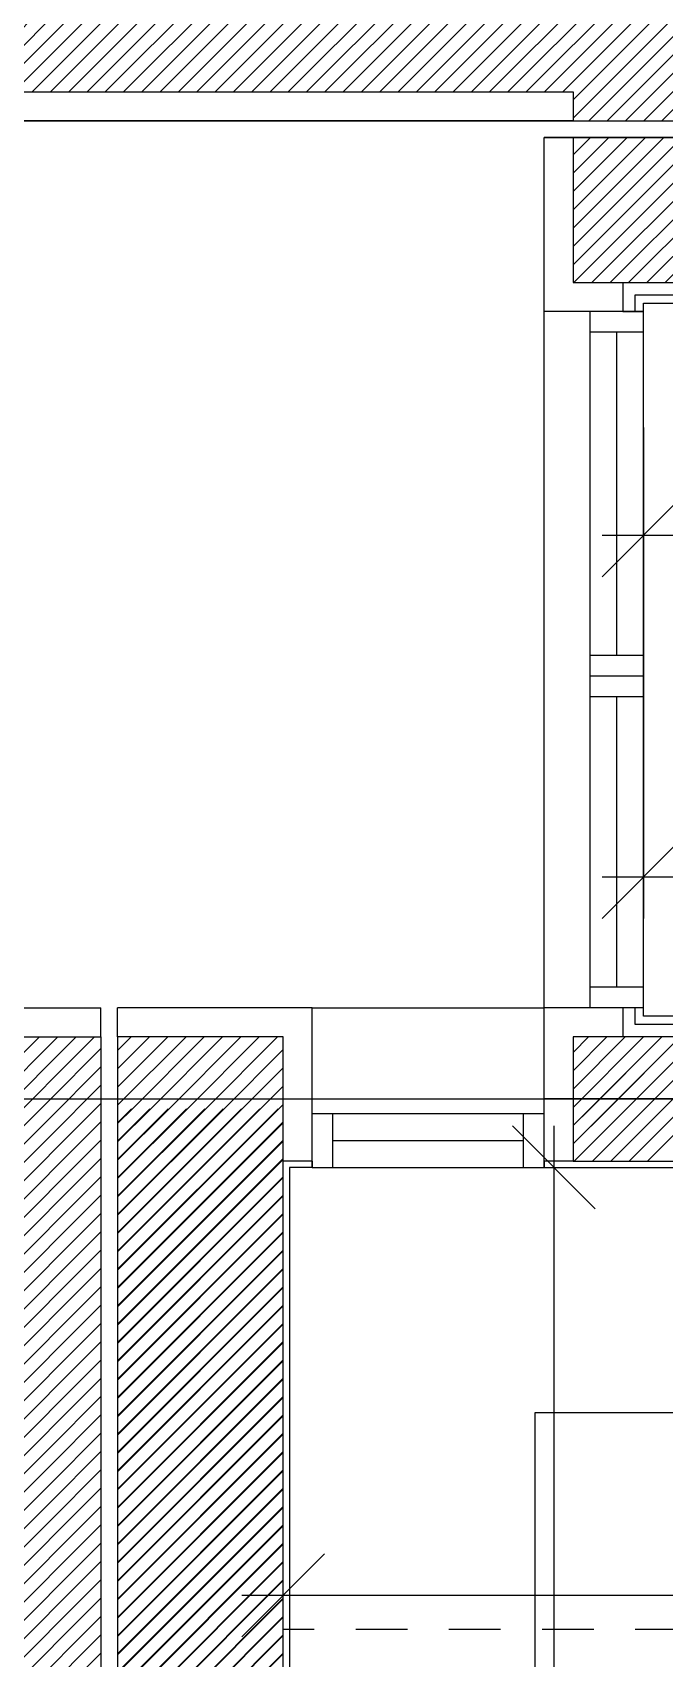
# Model space of a CAD drawing. Extents: x -1.8 to 45.6, y -22.6 to 61.5.
# Drawn here: x 27.163 to 28.689, y 18.83 to 22.753 of the extents above; entities that cross this region are included whole.
import ezdxf

# ---------------------------------------------------------------- set-up
doc = ezdxf.new("R2010")
doc.units = 0
doc.header["$MEASUREMENT"] = 0
doc.linetypes.add('HIDDEN2', pattern=[0.1875, 0.125, -0.0625])
doc.layers.get('0').update_dxf_attribs({"linetype": 'CONTINUOUS'})
for name, color, linetype in [('A-ALU', 9, 'CONTINUOUS'), ('A-AREAS', 6, 'CONTINUOUS'), ('a-dim', 3, 'CONTINUOUS'), ('A-FLOR-STRS-ARO', 1, 'CONTINUOUS'), ('A-HATCH-CONC', 8, 'CONTINUOUS'), ('A-HATCH-WALL', 8, 'CONTINUOUS'), ('A-PLASTER', 8, 'CONTINUOUS'), ('A-PROJ1H', 9, 'HIDDEN2'), ('A-PROJECTION', 9, 'CONTINUOUS'), ('a-revetement', 1, 'CONTINUOUS'), ('A-SECT-TILE', 12, 'CONTINUOUS'), ('S-2ND-3RD-4-5-6TH$0$A-STR 2-3-4-5-6', 2, 'CONTINUOUS')]:
    doc.layers.add(name, color=color, linetype=linetype)

# ---------------------------------------------------------------- blocks, each defined once
blk = doc.blocks.new('_OBLIQUE')
at = {"color": 0, "linetype": 'ByBlock'}
blk.add_line((-0.5, -0.5), (0.5, 0.5), dxfattribs=at)

msp = doc.modelspace()

# ---------------------------------------------------------------- hatches: boundary and pattern name
at = {"layer": 'A-HATCH-CONC'}
h = msp.add_hatch(dxfattribs=at)
h.set_pattern_fill('ANSI31', color=256, scale=0.25, style=0)
h.paths.add_polyline_path([(41.83837, 22.94), (26.70837, 22.94), (26.70837, 22.61), (28.46837, 22.61), (28.46837, 22.54), (41.83837, 22.54)])
h = msp.add_hatch(dxfattribs=at)
h.set_pattern_fill('ANSI31', color=256, scale=0.25, style=0)
h.paths.add_polyline_path([(41.83837, 22.5), (28.46837, 22.5), (28.46837, 22.15), (41.83837, 22.15)])
h = msp.add_hatch(dxfattribs=at)
h.set_pattern_fill('ANSI31', color=256, scale=0.25, style=0)
h.paths.add_polyline_path([(41.83837, 22.5), (28.46837, 22.5), (28.46837, 22.15), (41.83837, 22.15)])
h = msp.add_hatch(dxfattribs=at)
h.set_pattern_fill('ANSI31', color=256, scale=0.25, style=0)
h.paths.add_polyline_path([(27.32837, 20.33), (26.92837, 20.33), (26.92837, 3.87), (25.34873, 3.87), (23.42837, 4.13187), (23.42837, 5.8), (23.12837, 5.8), (23.12837, 3.87), (25.32837, 3.57), (27.32837, 3.57)])
h = msp.add_hatch(dxfattribs=at)
h.set_pattern_fill('ANSI31', color=256, scale=0.25, style=0)
h.paths.add_polyline_path([(27.76837, 20.33), (27.43837, 20.33), (27.36837, 20.33), (27.36837, 20.15658), (27.76837, 20.15658)])

# ---------------------------------------------------------------- linework, layer by layer
at = {"layer": 'A-ALU'}
for p, q in [((28.50837, 22.08), (28.50837, 20.4)), ((28.63837, 22.08), (28.50837, 22.08)), ((28.50837, 22.08), (28.50837, 20.4)), ((28.63837, 22.08), (28.50837, 22.08)), ((28.63837, 20.765), (28.63837, 22.08)), ((28.63837, 20.765), (28.63837, 22.08)), ((28.63837, 22.03), (28.50837, 22.03)), ((28.63837, 22.03), (28.50837, 22.03)), ((28.57337, 22.03), (28.57337, 21.25)), ((28.57337, 22.03), (28.57337, 21.25)), ((28.63837, 21.25), (28.50837, 21.25)), ((28.63837, 21.25), (28.50837, 21.25)), ((28.63837, 21.2), (28.50837, 21.2)), ((28.63837, 21.2), (28.50837, 21.2)), ((28.63837, 21.2), (28.50837, 21.2)), ((28.63837, 21.2), (28.50837, 21.2)), ((28.63837, 21.15), (28.50837, 21.15)), ((28.63837, 21.15), (28.50837, 21.15)), ((28.57337, 21.15), (28.57337, 20.45)), ((28.57337, 21.15), (28.57337, 20.45)), ((28.63837, 20.4), (28.63837, 20.765)), ((28.63837, 20.4), (28.63837, 20.765)), ((28.63837, 20.45), (28.50837, 20.45)), ((28.63837, 20.45), (28.50837, 20.45)), ((28.63837, 20.4), (28.50837, 20.4)), ((28.63837, 20.4), (28.50837, 20.4)), ((27.83837, 20.145), (28.39837, 20.145)), ((27.83837, 20.015), (27.83837, 20.145)), ((27.83837, 20.145), (28.39837, 20.145)), ((27.83837, 20.015), (27.83837, 20.145)), ((27.88837, 20.015), (27.88837, 20.145)), ((27.88837, 20.015), (27.88837, 20.145)), ((28.34837, 20.015), (28.34837, 20.145)), ((28.34837, 20.015), (28.34837, 20.145)), ((28.39837, 20.015), (28.39837, 20.145)), ((28.39837, 20.015), (28.39837, 20.145)), ((27.88837, 20.08), (28.34837, 20.08)), ((27.88837, 20.08), (28.34837, 20.08)), ((27.83837, 20.015), (28.39837, 20.015)), ((27.83837, 20.015), (28.39837, 20.015))]:
    msp.add_line(p, q, dxfattribs=at)
at = {"layer": 'A-AREAS'}
for p, q in [((28.39837, 22.5), (41.90837, 22.5)), ((28.39837, 20.18), (28.39837, 22.5)), ((26.85837, 20.18), (32.56837, 20.18)), ((32.56837, 20.18), (28.39837, 20.18))]:
    msp.add_line(p, q, dxfattribs=at)
msp.add_lwpolyline([(26.63837, 23.51), (26.63837, 22.54), (41.90837, 22.54), (41.90837, 22.91)], dxfattribs=at)
at = {"layer": 'a-dim', "color": 15}
for p, q in [((28.63837, 21.8), (28.63837, 20.61582)), ((28.63837, 21.79), (28.63837, 21.44)), ((28.53837, 21.54), (31.48837, 21.54)), ((28.53837, 20.71582), (31.53837, 20.71582)), ((28.422, 20.115), (28.422, 16.965)), ((28.28317, 20.015), (28.322, 20.015)), ((27.76837, 19.03856), (27.76837, 19.08253)), ((27.66837, 18.98253), (32.54337, 18.98253))]:
    msp.add_line(p, q, dxfattribs=at)
at = {"layer": 'A-FLOR-STRS-ARO'}
for p, q in [((28.37587, 19.4226), (28.37587, 17.6576)), ((29.3897, 19.4226), (28.37587, 19.4226)), ((28.37587, 19.4226), (28.37587, 17.6576)), ((29.3897, 19.4226), (28.37587, 19.4226))]:
    msp.add_line(p, q, dxfattribs=at)
at = {"layer": 'A-HATCH-CONC'}
for p, q in [((28.46837, 20.29245), (28.50592, 20.33)), ((28.46837, 20.24825), (28.55012, 20.33)), ((28.46837, 20.20406), (28.59431, 20.33)), ((28.46837, 20.15986), (28.6385, 20.33)), ((28.46837, 20.29245), (28.50592, 20.33)), ((28.46837, 20.24825), (28.55012, 20.33)), ((28.46837, 20.20406), (28.59431, 20.33)), ((28.46837, 20.15986), (28.6385, 20.33)), ((28.50928, 20.15658), (28.6827, 20.33)), ((28.50928, 20.15658), (28.6827, 20.33)), ((28.55347, 20.15658), (28.72689, 20.33)), ((28.55347, 20.15658), (28.72689, 20.33)), ((28.59767, 20.15658), (28.77109, 20.33)), ((28.59767, 20.15658), (28.77109, 20.33)), ((28.64186, 20.15658), (28.81528, 20.33)), ((28.64186, 20.15658), (28.81528, 20.33)), ((28.68606, 20.15658), (28.85948, 20.33)), ((28.68606, 20.15658), (28.85948, 20.33)), ((27.36837, 20.12052), (27.40443, 20.15658)), ((27.36837, 20.07633), (27.44862, 20.15658)), ((27.36837, 20.03214), (27.49281, 20.15658)), ((27.36837, 19.98794), (27.53701, 20.15658)), ((27.36837, 19.94375), (27.5812, 20.15658)), ((27.36837, 19.89955), (27.6254, 20.15658)), ((27.36837, 19.85536), (27.66959, 20.15658)), ((27.36837, 19.81116), (27.71378, 20.15658)), ((27.36837, 19.76697), (27.75798, 20.15658)), ((27.36837, 20.12258), (27.40237, 20.15658)), ((27.36837, 20.07838), (27.44657, 20.15658)), ((27.36837, 20.03419), (27.49076, 20.15658)), ((27.36837, 19.98999), (27.53495, 20.15658)), ((27.36837, 19.9458), (27.57915, 20.15658)), ((27.36837, 19.90161), (27.62334, 20.15658)), ((27.36837, 19.85741), (27.66754, 20.15658)), ((27.36837, 19.81322), (27.71173, 20.15658)), ((27.36837, 19.76902), (27.75593, 20.15658)), ((27.36837, 20.12258), (27.40237, 20.15658)), ((27.36837, 20.07838), (27.44657, 20.15658)), ((27.36837, 20.03419), (27.49076, 20.15658)), ((27.36837, 19.98999), (27.53495, 20.15658)), ((27.36837, 19.9458), (27.57915, 20.15658)), ((27.36837, 19.90161), (27.62334, 20.15658)), ((27.36837, 19.85741), (27.66754, 20.15658)), ((27.36837, 19.81322), (27.71173, 20.15658)), ((27.36837, 19.76902), (27.75593, 20.15658)), ((28.46837, 20.11567), (28.50928, 20.15658)), ((28.46837, 20.07148), (28.55347, 20.15658)), ((28.46837, 20.11567), (28.50928, 20.15658)), ((28.46837, 20.07148), (28.55347, 20.15658)), ((28.47109, 20.03), (28.59767, 20.15658)), ((28.47109, 20.03), (28.59767, 20.15658)), ((28.51528, 20.03), (28.64186, 20.15658)), ((28.51528, 20.03), (28.64186, 20.15658)), ((28.55948, 20.03), (28.68606, 20.15658)), ((28.55948, 20.03), (28.68606, 20.15658)), ((28.60367, 20.03), (28.73025, 20.15658)), ((28.60367, 20.03), (28.73025, 20.15658)), ((28.64786, 20.03), (28.77445, 20.15658)), ((28.64786, 20.03), (28.77445, 20.15658)), ((27.36837, 19.72483), (27.76837, 20.12483)), ((27.36837, 19.72483), (27.76837, 20.12483)), ((27.36837, 19.72278), (27.76837, 20.12278)), ((27.36837, 19.68064), (27.76837, 20.08064)), ((27.36837, 19.68064), (27.76837, 20.08064)), ((27.36837, 19.67858), (27.76837, 20.07858)), ((27.36837, 19.63644), (27.76837, 20.03644)), ((27.36837, 19.63644), (27.76837, 20.03644)), ((27.36837, 19.63439), (27.76837, 20.03439)), ((27.36837, 19.59225), (27.76837, 19.99225)), ((27.36837, 19.59225), (27.76837, 19.99225)), ((27.36837, 19.59019), (27.76837, 19.99019)), ((27.36837, 19.54805), (27.76837, 19.94805)), ((27.36837, 19.54805), (27.76837, 19.94805)), ((27.36837, 19.546), (27.76837, 19.946)), ((27.36837, 19.50386), (27.76837, 19.90386)), ((27.36837, 19.50386), (27.76837, 19.90386)), ((27.36837, 19.50181), (27.76837, 19.90181)), ((27.36837, 19.45966), (27.76837, 19.85966)), ((27.36837, 19.45966), (27.76837, 19.85966)), ((27.36837, 19.45761), (27.76837, 19.85761)), ((27.36837, 19.41547), (27.76837, 19.81547)), ((27.36837, 19.41547), (27.76837, 19.81547)), ((27.36837, 19.41342), (27.76837, 19.81342)), ((27.36837, 19.37128), (27.76837, 19.77128)), ((27.36837, 19.37128), (27.76837, 19.77128)), ((27.36837, 19.36922), (27.76837, 19.76922)), ((27.36837, 19.32708), (27.76837, 19.72708)), ((27.36837, 19.32708), (27.76837, 19.72708)), ((27.36837, 19.32503), (27.76837, 19.72503)), ((27.36837, 19.28289), (27.76837, 19.68289)), ((27.36837, 19.28289), (27.76837, 19.68289)), ((27.36837, 19.28083), (27.76837, 19.68083)), ((27.36837, 19.23869), (27.76837, 19.63869)), ((27.36837, 19.23869), (27.76837, 19.63869)), ((27.36837, 19.23664), (27.76837, 19.63664)), ((27.36837, 19.1945), (27.76837, 19.5945)), ((27.36837, 19.1945), (27.76837, 19.5945)), ((27.36837, 19.19245), (27.76837, 19.59245)), ((27.36837, 19.15031), (27.76837, 19.55031)), ((27.36837, 19.15031), (27.76837, 19.55031)), ((27.36837, 19.14825), (27.76837, 19.54825)), ((27.36837, 19.10611), (27.76837, 19.50611)), ((27.36837, 19.10611), (27.76837, 19.50611)), ((27.36837, 19.10406), (27.76837, 19.50406)), ((27.36837, 19.06192), (27.76837, 19.46192)), ((27.36837, 19.06192), (27.76837, 19.46192)), ((27.36837, 19.05986), (27.76837, 19.45986)), ((27.36837, 19.01772), (27.76837, 19.41772)), ((27.36837, 19.01772), (27.76837, 19.41772)), ((27.36837, 19.01567), (27.76837, 19.41567)), ((27.36837, 18.97353), (27.76837, 19.37353)), ((27.36837, 18.97353), (27.76837, 19.37353)), ((27.36837, 18.97148), (27.76837, 19.37148)), ((27.36837, 18.92933), (27.76837, 19.32933)), ((27.36837, 18.92933), (27.76837, 19.32933)), ((27.36837, 18.92728), (27.76837, 19.32728)), ((27.36837, 18.88514), (27.76837, 19.28514)), ((27.36837, 18.88514), (27.76837, 19.28514)), ((27.36837, 18.88309), (27.76837, 19.28309)), ((27.36837, 18.84095), (27.76837, 19.24095)), ((27.36837, 18.84095), (27.76837, 19.24095)), ((27.36837, 18.83889), (27.76837, 19.23889)), ((27.36837, 18.79675), (27.76837, 19.19675)), ((27.36837, 18.79675), (27.76837, 19.19675)), ((27.36837, 18.7947), (27.76837, 19.1947)), ((27.36837, 18.75256), (27.76837, 19.15256)), ((27.36837, 18.75256), (27.76837, 19.15256)), ((27.36837, 18.7505), (27.76837, 19.1505)), ((27.36837, 18.70836), (27.76837, 19.10836)), ((27.36837, 18.70836), (27.76837, 19.10836)), ((27.36837, 18.70631), (27.76837, 19.10631)), ((27.36837, 18.66417), (27.76837, 19.06417)), ((27.36837, 18.66417), (27.76837, 19.06417)), ((27.36837, 18.66212), (27.76837, 19.06212)), ((27.36837, 18.61998), (27.76837, 19.01998)), ((27.36837, 18.61998), (27.76837, 19.01998)), ((27.36837, 18.61792), (27.76837, 19.01792)), ((27.36837, 18.57578), (27.76837, 18.97578)), ((27.36837, 18.57578), (27.76837, 18.97578)), ((27.36837, 18.57373), (27.76837, 18.97373)), ((27.36837, 18.53159), (27.76837, 18.93159)), ((27.36837, 18.53159), (27.76837, 18.93159)), ((27.36837, 18.52953), (27.76837, 18.92953)), ((27.36837, 18.48739), (27.76837, 18.88739)), ((27.36837, 18.48739), (27.76837, 18.88739)), ((27.36837, 18.48534), (27.76837, 18.88534)), ((27.36837, 18.4432), (27.76837, 18.8432)), ((27.36837, 18.4432), (27.76837, 18.8432)), ((27.36837, 18.44115), (27.76837, 18.84115))]:
    msp.add_line(p, q, dxfattribs=at)
at = {"layer": 'A-HATCH-WALL'}
for p, q in [((28.46837, 20.24825), (28.55012, 20.33)), ((28.46837, 20.11567), (28.6827, 20.33)), ((28.46837, 20.20406), (28.59431, 20.33)), ((28.46837, 20.07148), (28.72689, 20.33)), ((28.46837, 20.24825), (28.55012, 20.33)), ((28.46837, 20.11567), (28.6827, 20.33)), ((28.46837, 20.20406), (28.59431, 20.33)), ((28.46837, 20.07148), (28.72689, 20.33)), ((28.51528, 20.03), (28.81528, 20.33)), ((28.51528, 20.03), (28.81528, 20.33)), ((28.55948, 20.03), (28.85948, 20.33)), ((28.55948, 20.03), (28.85948, 20.33)), ((28.64786, 20.03), (28.94786, 20.33)), ((28.64786, 20.03), (28.94786, 20.33))]:
    msp.add_line(p, q, dxfattribs=at)
at = {"layer": 'A-PLASTER'}
for p, q in [((27.83837, 20.015), (27.78337, 20.015)), ((27.78337, 20.015), (27.78337, 17.065)), ((27.83837, 20.015), (27.78337, 20.015)), ((27.78337, 20.015), (27.78337, 17.065)), ((27.83837, 20.03), (27.83837, 20.015)), ((27.83837, 20.03), (27.83837, 20.015)), ((28.39837, 20.03), (28.39837, 20.015)), ((28.39837, 20.03), (28.39837, 20.015)), ((28.39837, 20.03), (28.39837, 20.015)), ((28.39837, 20.015), (32.42837, 20.015)), ((28.39837, 20.015), (32.42837, 20.015)), ((28.39837, 20.015), (32.42837, 20.015))]:
    msp.add_line(p, q, dxfattribs=at)
at = {"layer": 'A-PROJ1H'}
msp.add_line((28.96837, 18.9001), (27.76837, 18.9001), dxfattribs=at)
msp.add_line((28.96837, 18.9001), (27.76837, 18.9001), dxfattribs=at)
at = {"layer": 'A-PROJECTION', "ltscale": 4}
for p, q in [((28.39837, 20.4), (28.39837, 22.08)), ((28.39837, 20.4), (28.39837, 22.08)), ((27.83837, 20.4), (28.39837, 20.4)), ((27.83837, 20.4), (28.39837, 20.4))]:
    msp.add_line(p, q, dxfattribs=at)
at = {"layer": 'a-revetement'}
for p, q in [((28.46837, 22.54), (26.63837, 22.54)), ((28.39837, 22.08), (28.39837, 22.5)), ((28.46837, 22.5), (28.39837, 22.5)), ((28.39837, 22.08), (28.39837, 22.5)), ((28.58837, 22.08), (28.39837, 22.08)), ((28.58837, 22.08), (28.39837, 22.08)), ((26.85837, 20.4), (27.32837, 20.4)), ((27.32837, 20.33), (27.32837, 20.4)), ((27.36837, 20.33), (27.36837, 20.4)), ((27.83837, 20.4), (27.36837, 20.4))]:
    msp.add_line(p, q, dxfattribs=at)
at = {"layer": 'a-revetement', "ltscale": 4}
for p, q in [((28.58837, 22.15), (28.58837, 22.08)), ((28.58837, 22.15), (28.58837, 22.08)), ((27.83837, 20.03), (27.83837, 20.4)), ((28.39837, 20.03), (28.39837, 20.4)), ((28.58837, 20.4), (28.39837, 20.4)), ((28.39837, 20.03), (28.39837, 20.4)), ((28.58837, 20.4), (28.39837, 20.4)), ((28.58837, 20.4), (28.58837, 20.33)), ((28.58837, 20.4), (28.58837, 20.33)), ((27.83837, 20.03), (27.76837, 20.03)), ((28.46837, 20.03), (28.39837, 20.03)), ((28.46837, 20.03), (28.39837, 20.03))]:
    msp.add_line(p, q, dxfattribs=at)
at = {"layer": 'A-SECT-TILE'}
for p, q in [((28.63837, 20.4), (28.58837, 20.4)), ((28.63837, 20.4), (28.58837, 20.4)), ((28.61837, 20.36), (28.61837, 20.4)), ((28.61837, 20.36), (28.61837, 20.4)), ((28.63837, 20.38), (28.63837, 20.4)), ((28.63837, 20.38), (28.63837, 20.4)), ((31.38837, 20.38), (28.63837, 20.38)), ((31.38837, 20.38), (28.63837, 20.38)), ((31.40837, 20.36), (28.61837, 20.36)), ((31.40837, 20.36), (28.61837, 20.36))]:
    msp.add_line(p, q, dxfattribs=at)
for points in [[(28.58837, 22.08), (28.63837, 22.08), (28.63837, 22.1), (31.38837, 22.1), (31.38837, 21.6)], [(28.58837, 22.08), (28.63837, 22.08), (28.63837, 22.1), (31.38837, 22.1), (31.38837, 21.6)], [(28.61837, 22.08), (28.61837, 22.12), (31.40837, 22.12), (31.40837, 21.6)], [(28.61837, 22.08), (28.61837, 22.12), (31.40837, 22.12), (31.40837, 21.6)]]:
    msp.add_lwpolyline(points, dxfattribs=at)
at = {"layer": 'S-2ND-3RD-4-5-6TH$0$A-STR 2-3-4-5-6'}
for p, q in [((27.43837, 20.33), (27.36837, 20.33)), ((27.36837, 20.33), (27.36837, 3.57)), ((27.43837, 20.33), (27.36837, 20.33)), ((27.36837, 20.33), (27.36837, 3.57)), ((27.76837, 20.33), (27.43837, 20.33)), ((27.43837, 20.33), (27.43837, 20.33)), ((27.76837, 20.33), (27.43837, 20.33)), ((27.43837, 20.33), (27.43837, 20.33)), ((27.76837, 17.05), (27.76837, 20.33)), ((27.76837, 17.05), (27.76837, 20.33))]:
    msp.add_line(p, q, dxfattribs=at)
for points in [[(41.83837, 22.94), (26.70837, 22.94), (26.70837, 22.61), (28.46837, 22.61), (28.46837, 22.54), (41.83837, 22.54)], [(28.46837, 22.15), (41.83837, 22.15), (41.83837, 22.5), (28.46837, 22.5)], [(27.32837, 3.57), (25.32837, 3.57), (23.12837, 3.87), (23.12837, 5.8), (23.42837, 5.8), (23.42837, 4.13187), (25.34873, 3.87), (26.92837, 3.87), (26.92837, 20.33), (27.32837, 20.33)]]:
    msp.add_lwpolyline(points, close=True, dxfattribs=at)
for points in [[(27.76837, 13.15), (27.76837, 16.65), (29.36837, 16.65), (29.36837, 16.7), (29.66837, 16.7), (29.66837, 16.3), (29.91837, 16.3), (29.91837, 16.65), (32.69337, 16.65), (32.69337, 17.15), (32.44337, 17.15), (32.44337, 17.05), (27.76837, 17.05), (27.76837, 20.33), (27.43837, 20.33), (27.43837, 20.33), (27.36837, 20.33), (27.36837, 3.57)], [(32.69337, 20.03), (33.94337, 20.03), (33.94337, 20.33), (28.46837, 20.33), (28.46837, 20.03), (32.44337, 20.03), (32.44337, 18.05), (32.69337, 18.05), (32.69337, 20.03)]]:
    msp.add_lwpolyline(points, dxfattribs=at)

# ---------------------------------------------------------------- block references
at = {"layer": 'a-dim', "color": 15, "xscale": 0.2, "yscale": 0.2, "zscale": 0.2}
for p, rotation in [((28.63837, 21.54), 180), ((28.63837, 20.71582), 180), ((28.422, 20.015), 90), ((27.76837, 18.98253), 180)]:
    msp.add_blockref('_OBLIQUE', p, dxfattribs=dict(at, rotation=rotation))

doc.saveas('drawing.dxf')
